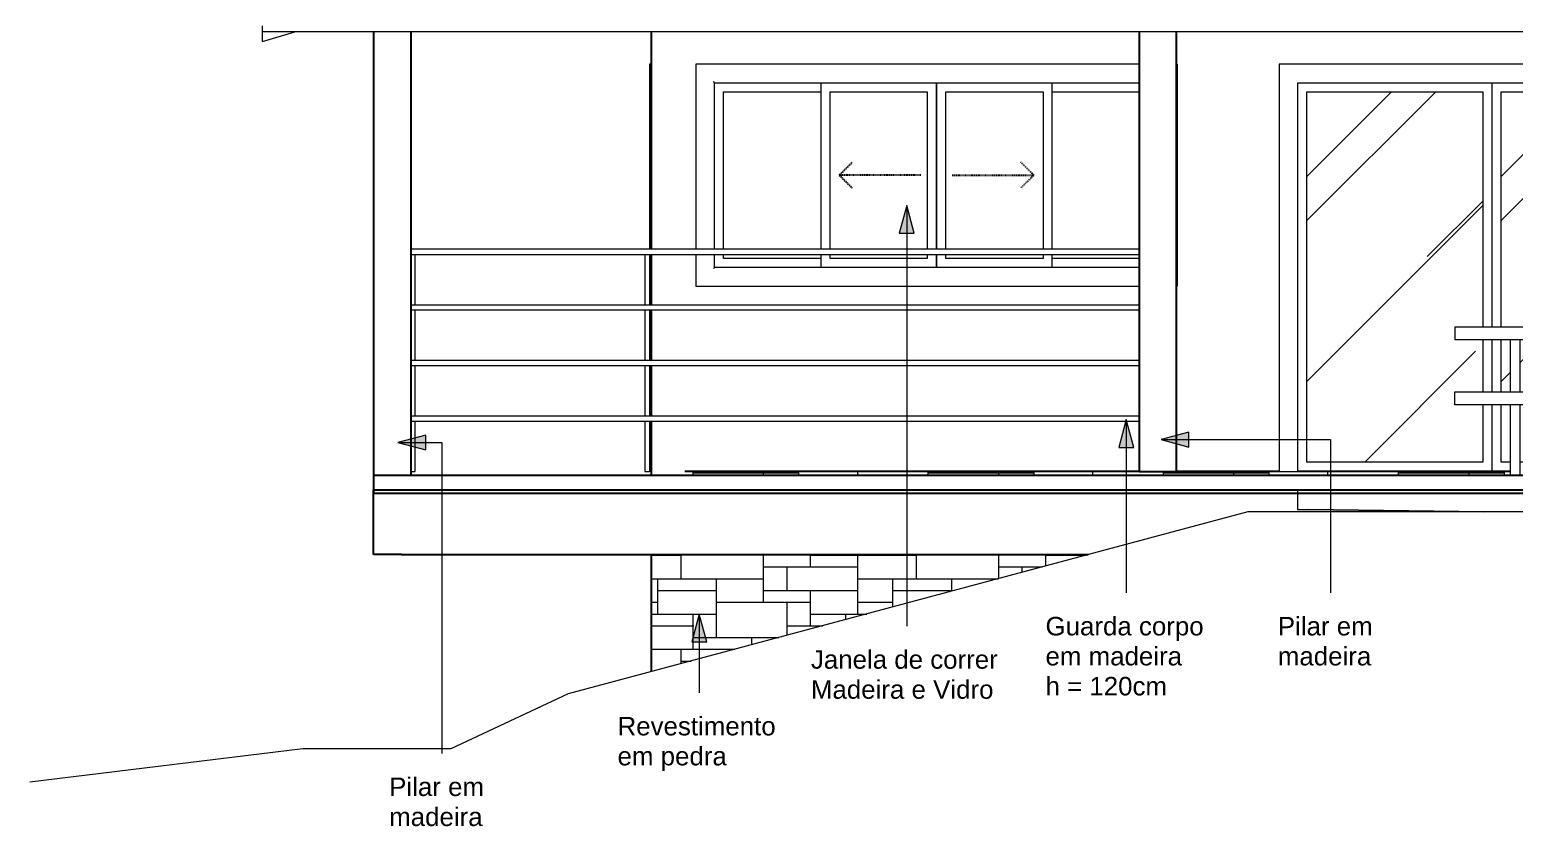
# Model space of a CAD drawing. Header units: millimetres. Extents: x -12976 to 58202, y -2238 to 7407.
# Drawn here: x 36100 to 44118, y -1717 to 2585 of the extents above; entities that cross this region are included whole.
import ezdxf

# ---------------------------------------------------------------- set-up
doc = ezdxf.new("R2010")
doc.units = ezdxf.units.MM
doc.linetypes.add('Dash', pattern=[6.35, 3.175, -3.175])
for name, color, linetype, lineweight in [('A-DETL-THIN', 151, 'Continuous', 9), ('A-DOOR', 31, 'Continuous', 9), ('A-FLOR', 192, 'Continuous', 25), ('A-GLAZ', 151, 'Continuous', 9), ('A-GLAZ-HDLN', 1, 'Dash', 25), ('A-ROOF', 132, 'Continuous', 9), ('A-ROOF-OTLN', 132, 'Continuous', 9), ('A-WALL', 113, 'Continuous', 25), ('A-WALL-PATT', 111, 'Continuous', 25), ('Balaústres', 7, 'Continuous', 9), ('C-BLDG-PADS', 91, 'Continuous', 9), ('C-TOPO', 7, 'Continuous', 9), ('Corrimão', 7, 'Continuous', 9), ('Corrimãos superiores', 7, 'Continuous', 9), ('G-ANNO-TEXT', 231, 'Continuous', 9), ('I-FURN', 30, 'Continuous', 9), ('S-BEAM', 12, 'Continuous', 25), ('S-COLS', 52, 'Continuous', 25)]:
    doc.layers.add(name, color=color, linetype=linetype, lineweight=lineweight)
doc.styles.add('Arial', font='arial.ttf', dxfattribs={"height": 100})
pattern_1 = [(0, (46031.7, 0), (0, 1270), [952.5, -317.5]), (0, (46031.7, 63.5), (0, 1270), [0, -381, 381, -190.5, -317.5]), (0, (46031.7, 63.5), (0, 1270), [-952.5, 317.5, 0]), (0, (46031.7, 127), (0, 1270), [0, -571.5, 698.5, 0]), (0, (46031.7, 190.5), (0, 1270), [571.5, -698.5]), (0, (46031.7, 254), (0, 1270), [0, -254, 1016, 0]), (0, (46031.7, 317.5), (0, 1270), [444.5, -317.5, 381, -127]), (0, (46476.2, 381), (0, 1270), [1016, -254]), (0, (45968.2, 444.5), (0, 1270), [698.5, -571.5]), (0, (45777.7, 508), (0, 1270), [571.5, -698.5]), (0, (46031.7, 571.5), (0, 1270), [1016, -254]), (0, (46031.7, 635), (0, 1270), [0, -508, 317.5, -190.5, -254]), (0, (46031.7, 635), (0, 1270), [-1016, 254, 0]), (0, (46666.7, 698.5), (0, 1270), [762, -508]), (0, (46158.7, 762), (0, 1270), [508, -254, 190.5, -317.5]), (0, (46412.7, 825.5), (0, 1270), [508, -190.5, 317.5, -254]), (0, (46920.7, 889), (0, 1270), [762, -508]), (0, (46412.7, 952.5), (0, 1270), [508, -762]), (0, (46666.7, 1016), (0, 1270), [571.5, -698.5]), (0, (46666.7, 1079.5), (0, 1270), [0, -381, 889, 0]), (0, (46285.7, 1143), (0, 1270), [381, -889]), (0, (46666.7, 1206.5), (0, 1270), [889, -381]), (90, (46031.7, 508), (-1270, 8e-14), [190.5, -508, 444.5, -127]), (90, (46158.7, 571.5), (-1270, 8e-14), [317.5, -190.5, 127, -635]), (90, (46222.2, 317.5), (-1270, 8e-14), [127, -1143]), (90, (46285.7, 190.5), (-1270, 8e-14), [127, -762, 190.5, -190.5]), (90, (46349.2, 444.5), (-1270, 8e-14), [127, -1143]), (90, (46412.7, 0), (-1270, 8e-14), [190.5, -571.5, 317.5, -190.5]), (90, (46476.2, 254), (-1270, 8e-14), [190.5, -1079.5]), (90, (46539.7, 571.5), (-1270, 8e-14), [190.5, -63.5, 127, -889]), (90, (46603.2, 63.5), (-1270, 8e-14), [190.5, -1079.5]), (90, (46666.7, 381), (-1270, 8e-14), [190.5, -63.5, 190.5, -127, -698.5]), (90, (46666.7, 381), (-1270, 8e-14), [-571.5, 317.5, -381]), (90, (46793.7, 381), (-1270, 8e-14), [0, -889, 127, -127, -127]), (90, (46793.7, 381), (-1270, 8e-14), [-1143, 127, 0]), (90, (46857.2, 571.5), (-1270, 8e-14), [127, -1143]), (90, (46920.7, 127), (-1270, 8e-14), [127, -444.5, 317.5, -381]), (90, (46984.2, 317.5), (-1270, 8e-14), [63.5, -825.5, 190.5, -190.5]), (90, (47047.7, 381), (-1270, 8e-14), [317.5, -317.5, 190.5, -444.5]), (90, (47111.2, 698.5), (-1270, 8e-14), [190.5, -317.5, 127, -635]), (90, (47174.7, 254), (-1270, 8e-14), [127, -1143]), (90, (47238.2, 381), (-1270, 8e-14), [127, -381, 190.5, -571.5])]

# ---------------------------------------------------------------- blocks, each defined once
blk = doc.blocks.new('Porta correr 4 folhas - 350 x 210-3791413-FACHADA LATERAL ESQUERDA')
at = {"layer": 'A-DOOR'}
for p, q in [((5299.650772, 2399), (5289.650772, 2399)), ((5289.650772, 2399), (5289.650772, 1400)), ((5289.650772, 1370), (5289.650772, 1100)), ((5289.650772, 1070), (5289.650772, 800)), ((5289.650772, 770), (5289.650772, 500)), ((5289.650772, 470), (5289.650772, 200)), ((5299.650772, 200), (5289.650772, 200))]:
    blk.add_line(p, q, dxfattribs=at)
blk = doc.blocks.new('Guarda-corpo - 25mm-3360969-FACHADA LATERAL ESQUERDA')
at = {"layer": 'Balaústres'}
for p, q in [((5264.650772, 1370), (5264.650772, 1100)), ((5264.650772, 1070), (5264.650772, 800)), ((5264.650772, 770), (5264.650772, 500)), ((5264.650772, 470), (5264.650772, 200)), ((5264.650772, 200), (5277.150772, 200)), ((5277.150772, 200), (5289.650772, 200))]:
    blk.add_line(p, q, dxfattribs=at)
blk = doc.blocks.new('Guarda-corpo - Guarda-corpo-3444847-FACHADA LATERAL ESQUERDA')
blk.add_blockref('Guarda-corpo - 25mm-3360969-FACHADA LATERAL ESQUERDA', (0, 0))
blk = doc.blocks.new('Guarda-corpo - 25mm-V128-FACHADA LATERAL ESQUERDA')
at = {"layer": 'Balaústres'}
for p, q in [((4024.650772, 1100), (4024.650772, 1370)), ((4024.650772, 800), (4024.650772, 1070)), ((4024.650772, 500), (4024.650772, 770)), ((4024.650772, 200), (4024.650772, 470)), ((3999.650772, 200), (4012.150772, 200)), ((4012.150772, 200), (4024.650772, 200))]:
    blk.add_line(p, q, dxfattribs=at)
blk = doc.blocks.new('Guarda-corpo - Guarda-corpo-3444916-FACHADA LATERAL ESQUERDA')
at = {"layer": 'Corrimão'}
for p, q in [((3999.650772, 1100), (7934.650772, 1100)), ((7934.650772, 1070), (3999.650772, 1070)), ((3999.650772, 800), (7934.650772, 800)), ((7934.650772, 770), (3999.650772, 770)), ((3999.650772, 500), (7934.650772, 500)), ((7934.650772, 470), (3999.650772, 470))]:
    blk.add_line(p, q, dxfattribs=at)
blk.add_blockref('Guarda-corpo - 25mm-V128-FACHADA LATERAL ESQUERDA', (0, 0))
blk = doc.blocks.new('Tipo de corrimão superior - Corrimão superior_Interno_-3444982-FACHADA LATERAL ESQUERDA')
at = {"layer": 'Corrimãos superiores'}
for p, q in [((7934.650772, 1400), (3999.650772, 1400)), ((7934.650772, 1370), (3999.650772, 1370))]:
    blk.add_line(p, q, dxfattribs=at)
blk = doc.blocks.new('Blks_Mob_Mesa com Bancos Rústica - Madeira Clara-3524189-FACHADA LATERAL ESQUERDA')
at = {"layer": 'I-FURN', "color": 8}
for p, q in [((9639.7, 980), (9639.7, 910)), ((12639.7, 910), (12639.7, 980)), ((9639.7, 560), (9639.7, 630)), ((12639.7, 560), (12639.7, 630))]:
    blk.add_line(p, q, dxfattribs=at)
for points, knots in [([(9639.7, 980), (9679.4, 980), (9742.2, 980), (9827.7, 980), (9966.1, 980), (10035.3, 980), (10555.3, 980), (10657.1, 980), (10804.7, 980), (10932.8, 980), (11093.6, 980), (11184.6, 980), (11328.9, 980), (11462.4, 980), (11573.9, 980), (11579.6, 980)], [0, 0, 0, 0, 0.207603, 0.533321, 0.867568, 1.67653, 2.436357, 3.282857, 3.702191, 4.188951, 4.616768, 5.06291, 5.551979, 6.318381, 6.3594, 6.3594, 6.3594, 6.3594]), ([(11779.7, 980), (11809.8, 980), (11914.9, 980), (11988.9, 980), (12081.5, 980), (12187, 980), (12253.8, 980), (12339.9, 980), (12381.8, 980), (12465.4, 980), (12531.9, 980), (12639.7, 980)], [6.82137, 6.82137, 6.82137, 6.82137, 7.040925, 7.641791, 7.980068, 8.2766, 8.565619, 8.779919, 9.012155, 9.223257, 9.507421, 9.507421, 9.507421, 9.507421]), ([(11579.6, 910), (11573.9, 910), (11462.4, 910), (11328.9, 910), (11184.6, 910), (11093.6, 910), (10932.8, 910), (10804.7, 910), (10657.1, 910), (10555.3, 910), (10035.3, 910), (9966.1, 910), (9827.7, 910), (9742.2, 910), (9679.4, 910), (9639.7, 910)], [-6.3594, -6.3594, -6.3594, -6.3594, -6.318381, -5.551979, -5.06291, -4.616768, -4.188951, -3.702191, -3.282857, -2.436357, -1.67653, -0.867568, -0.533321, -0.207603, 0, 0, 0, 0]), ([(9939.7, 630), (9939.7, 640.4), (9939.7, 663), (9939.7, 690.1), (9939.7, 740), (9939.7, 806), (9939.7, 863), (9939.7, 910)], [1.4359267, 1.4359267, 1.4359267, 1.4359267, 1.5559665, 1.6926438, 1.8556478, 2.0504974, 2.245567, 2.245567, 2.245567, 2.245567]), ([(9989.7, 910), (9989.7, 863), (9989.7, 806), (9989.7, 740), (9989.7, 690.1), (9989.7, 663), (9989.7, 640.4), (9989.7, 630)], [-2.245567, -2.245567, -2.245567, -2.245567, -2.0504974, -1.8556478, -1.6926438, -1.5559665, -1.4359267, -1.4359267, -1.4359267, -1.4359267]), ([(12639.7, 910), (12531.9, 910), (12465.4, 910), (12381.8, 910), (12339.9, 910), (12253.8, 910), (12187, 910), (12081.5, 910), (11988.9, 910), (11914.9, 910), (11809.8, 910), (11779.7, 910)], [-9.507421, -9.507421, -9.507421, -9.507421, -9.223257, -9.012155, -8.779919, -8.565619, -8.2766, -7.980068, -7.641791, -7.040925, -6.82137, -6.82137, -6.82137, -6.82137]), ([(12289.7, 630.1), (12289.7, 639.4), (12289.7, 656.4), (12289.7, 680.2), (12289.7, 702.8), (12289.7, 725.4), (12289.7, 733.2), (12289.7, 766.7), (12289.7, 788.1), (12289.7, 804.5), (12289.7, 819.4), (12289.7, 859.8), (12289.7, 888.9), (12289.7, 910)], [1.3044728, 1.3044728, 1.3044728, 1.3044728, 1.4075254, 1.5039209, 1.5873853, 1.6486812, 1.7202264, 1.7892376, 1.8670555, 1.9252446, 2.0037684, 2.0961445, 2.1949709, 2.1949709, 2.1949709, 2.1949709]), ([(12339.7, 910), (12339.7, 888.9), (12339.7, 859.8), (12339.7, 819.4), (12339.7, 804.5), (12339.7, 788.1), (12339.7, 766.7), (12339.7, 733.2), (12339.7, 725.4), (12339.7, 702.8), (12339.7, 680.2), (12339.7, 656.4), (12339.7, 639.4), (12339.7, 630.1)], [-2.1949709, -2.1949709, -2.1949709, -2.1949709, -2.0961445, -2.0037684, -1.9252446, -1.8670555, -1.7892376, -1.7202264, -1.6486812, -1.5873853, -1.5039209, -1.4075254, -1.3044728, -1.3044728, -1.3044728, -1.3044728]), ([(9639.7, 630), (9996.7, 630), (10141.1, 630), (10333.1, 630), (10480.9, 630), (10622.8, 630), (10688.2, 630), (10753.4, 630), (10818.1, 630), (10844.6, 630), (10869.9, 630), (10921.8, 630), (10993.2, 630), (11051.3, 630), (11080.4, 630), (11096.7, 630), (11118.1, 630), (11140.9, 630), (11145.6, 630), (11353.2, 630), (11508.3, 630), (11571.4, 630), (11579.7, 630)], [0, 0, 0, 0, 0.758754, 1.288261, 1.815115, 2.203482, 2.501588, 2.715304, 2.886495, 3.014046, 3.127691, 3.290446, 3.489275, 3.663074, 3.776602, 3.849743, 3.917368, 3.972516, 4.231248, 4.691862, 5.257928, 5.348622, 5.348622, 5.348622, 5.348622]), ([(11779.6, 630), (11783.8, 630), (11826.9, 630), (11913.3, 630), (11998.9, 630), (12133, 630), (12284.7, 630), (12410.7, 630), (12492, 630), (12570.3, 630), (12639.7, 630)], [6.080246, 6.080246, 6.080246, 6.080246, 6.119599, 6.487339, 6.864099, 7.270446, 7.720913, 8.113601, 8.425902, 8.676483, 8.676483, 8.676483, 8.676483]), ([(11579.7, 560), (11571.4, 560), (11508.3, 560), (11353.2, 560), (11145.6, 560), (11140.9, 560), (11118.1, 560), (11096.7, 560), (11080.4, 560), (11051.3, 560), (10993.2, 560), (10921.8, 560), (10869.9, 560), (10844.6, 560), (10818.1, 560), (10753.4, 560), (10688.2, 560), (10622.8, 560), (10480.9, 560), (10333.1, 560), (10141.1, 560), (9996.7, 560), (9639.7, 560)], [-5.348622, -5.348622, -5.348622, -5.348622, -5.257928, -4.691862, -4.231248, -3.972516, -3.917368, -3.849743, -3.776602, -3.663074, -3.489275, -3.290446, -3.127691, -3.014046, -2.886495, -2.715304, -2.501588, -2.203482, -1.815115, -1.288261, -0.758754, 0, 0, 0, 0]), ([(9939.7, 180), (9939.7, 207.6), (9939.7, 214.8), (9939.7, 222.2), (9939.7, 235.3), (9939.7, 247.5), (9939.7, 264.3), (9939.7, 271.4), (9939.7, 278.3), (9939.7, 339.7), (9939.7, 396.3), (9939.7, 415.3), (9939.7, 428.8), (9939.7, 450), (9939.7, 470.6), (9939.7, 509.7), (9939.7, 541.8), (9939.7, 560)], [0, 0, 0, 0, 0.046277, 0.076827, 0.114818, 0.164641, 0.208302, 0.244476, 0.326976, 0.462072, 0.610023, 0.706407, 0.766217, 0.828125, 0.918061, 1.019974, 1.121434, 1.121434, 1.121434, 1.121434]), ([(9989.7, 560), (9989.7, 541.8), (9989.7, 509.7), (9989.7, 470.6), (9989.7, 450), (9989.7, 428.8), (9989.7, 415.3), (9989.7, 396.3), (9989.7, 339.7), (9989.7, 278.3), (9989.7, 271.4), (9989.7, 264.3), (9989.7, 247.5), (9989.7, 235.3), (9989.7, 222.2), (9989.7, 214.8), (9989.7, 207.6), (9989.7, 180)], [-1.121434, -1.121434, -1.121434, -1.121434, -1.019974, -0.918061, -0.828125, -0.766217, -0.706407, -0.610023, -0.462072, -0.326976, -0.244476, -0.208302, -0.164641, -0.114818, -0.076827, -0.046277, 0, 0, 0, 0]), ([(11114.7, 180), (11114.7, 207.6), (11114.7, 214.8), (11114.7, 222.2), (11114.7, 235.3), (11114.7, 247.5), (11114.7, 264.3), (11114.7, 271.4), (11114.7, 278.3), (11114.7, 339.7), (11114.7, 396.3), (11114.7, 415.3), (11114.7, 428.8), (11114.7, 450), (11114.7, 470.6), (11114.7, 509.7), (11114.7, 541.8), (11114.7, 560)], [0, 0, 0, 0, 0.046277, 0.076827, 0.114818, 0.164641, 0.208302, 0.244476, 0.326976, 0.462072, 0.610023, 0.706407, 0.766217, 0.828125, 0.918061, 1.019974, 1.121434, 1.121434, 1.121434, 1.121434]), ([(11164.7, 560), (11164.7, 541.8), (11164.7, 509.7), (11164.7, 470.6), (11164.7, 450), (11164.7, 428.8), (11164.7, 415.3), (11164.7, 396.3), (11164.7, 339.7), (11164.7, 278.3), (11164.7, 271.4), (11164.7, 264.3), (11164.7, 247.5), (11164.7, 235.3), (11164.7, 222.2), (11164.7, 214.8), (11164.7, 207.6), (11164.7, 180)], [-1.121434, -1.121434, -1.121434, -1.121434, -1.019974, -0.918061, -0.828125, -0.766217, -0.706407, -0.610023, -0.462072, -0.326976, -0.244476, -0.208302, -0.164641, -0.114818, -0.076827, -0.046277, 0, 0, 0, 0]), ([(12639.7, 560), (12570.3, 560), (12492, 560), (12410.7, 560), (12284.7, 560), (12133, 560), (11998.9, 560), (11913.3, 560), (11826.9, 560), (11783.8, 560), (11779.6, 560)], [-8.676483, -8.676483, -8.676483, -8.676483, -8.425902, -8.113601, -7.720913, -7.270446, -6.864099, -6.487339, -6.119599, -6.080246, -6.080246, -6.080246, -6.080246]), ([(12289.7, 180), (12289.7, 207.6), (12289.7, 214.8), (12289.7, 222.2), (12289.7, 235.3), (12289.7, 247.5), (12289.7, 264.3), (12289.7, 271.4), (12289.7, 278.3), (12289.7, 339.7), (12289.7, 396.3), (12289.7, 415.3), (12289.7, 428.8), (12289.7, 450), (12289.7, 470.6), (12289.7, 509.7), (12289.7, 541.8), (12289.7, 560)], [0, 0, 0, 0, 0.046277, 0.076827, 0.114818, 0.164641, 0.208302, 0.244476, 0.326976, 0.462072, 0.610023, 0.706407, 0.766217, 0.828125, 0.918061, 1.019974, 1.121434, 1.121434, 1.121434, 1.121434]), ([(12339.7, 560), (12339.7, 541.8), (12339.7, 509.7), (12339.7, 470.6), (12339.7, 450), (12339.7, 428.8), (12339.7, 415.3), (12339.7, 396.3), (12339.7, 339.7), (12339.7, 278.3), (12339.7, 271.4), (12339.7, 264.3), (12339.7, 247.5), (12339.7, 235.3), (12339.7, 222.2), (12339.7, 214.8), (12339.7, 207.6), (12339.7, 180)], [-1.121434, -1.121434, -1.121434, -1.121434, -1.019974, -0.918061, -0.828125, -0.766217, -0.706407, -0.610023, -0.462072, -0.326976, -0.244476, -0.208302, -0.164641, -0.114818, -0.076827, -0.046277, 0, 0, 0, 0])]:
    blk.add_open_spline(points, degree=3, knots=knots, dxfattribs=at)
blk = doc.blocks.new('Porta correr 4 folhas - 420 x 210-3586394-FACHADA LATERAL ESQUERDA')
at = {"layer": 'A-DOOR'}
h = blk.add_hatch(dxfattribs=at)
h.set_pattern_fill('FP_26', color=256, style=0, pattern_type=2)
h.set_pattern_definition([(45, (9314.7, 200), (969.87, 2586.3), [17145, -2286, 5715, -1143]), (45, (10834.8, 771.5), (-1883.2, 266.7), [3429, -377.2, 6858, -857.25]), (45, (9886.15, 1171.55), (3661.25, 4744.27), [9144, -1600.2, 4572, -1143])])
h.paths.add_polyline_path([(8839.7, 250), (9789.7, 250), (9789.7, 560), (9639.7, 560), (9639.7, 630), (9789.7, 630), (9789.7, 910), (9639.7, 910), (9639.7, 980), (9789.7, 980), (9789.7, 2250), (8839.7, 2250), (8839.7, 270)])
h = blk.add_hatch(dxfattribs=at)
h.set_pattern_fill('FP_25', color=256, style=0, pattern_type=2)
h.set_pattern_definition([(45, (10364.7, 200), (969.87, 2586.3), [17145, -2286, 5715, -1143]), (45, (11884.8, 771.5), (-1883.2, 266.7), [3429, -377.2, 6858, -857.25]), (45, (10936.15, 1171.55), (3661.25, 4744.27), [9144, -1600.2, 4572, -1143])])
h.paths.add_polyline_path([(9889.7, 250), (9939.7, 250), (9939.7, 560), (9889.7, 560), (9889.7, 270)])
h.paths.add_polyline_path([(10230.2, 250), (10839.7, 250), (10839.7, 560), (9989.7, 560), (9989.7, 250), (10208.6, 250)])
h.paths.add_polyline_path([(9895.7, 630), (9939.7, 630), (9939.2, 910), (9889.7, 910), (9889.7, 630)])
h.paths.add_polyline_path([(10595.8, 630), (10839.7, 630), (10839.7, 910), (9989.7, 910), (9989.7, 630), (10590.8, 630)])
h.paths.add_polyline_path([(10828.8, 980), (10839.7, 980), (10839.7, 2250), (9889.7, 2250), (9889.7, 980), (10815.4, 980)])
h = blk.add_hatch(dxfattribs=at)
h.set_pattern_fill('FP_23', color=256, style=0, pattern_type=2)
h.set_pattern_definition([(135, (11414.7, 200), (-969.87, 2586.3), [17145, -2286, 5715, -1143]), (135, (9894.5, 771.5), (1883.2, 266.7), [3429, -377.2, 6858, -857.25]), (135, (10843.15, 1171.55), (-3661.25, 4744.27), [9144, -1600.2, 4572, -1143])])
h.paths.add_polyline_path([(10939.7, 250), (11114.7, 250), (11114.7, 560), (10939.7, 560), (10939.7, 270)])
h.paths.add_polyline_path([(11889.7, 250), (11889.7, 560), (11779.7, 560), (11779.7, 250), (11870.6, 250)])
h.paths.add_polyline_path([(11579.7, 250), (11579.7, 560), (11164.7, 560), (11164.7, 250), (11568.4, 250)])
h.paths.add_polyline_path([(10939.7, 630), (11579.7, 630), (11579.7, 910), (10939.7, 910), (10939.7, 641.2)])
h.paths.add_polyline_path([(11783.3, 630), (11889.7, 630), (11889.7, 910), (11779.7, 910), (11779.7, 630)])
h.paths.add_polyline_path([(11411.5, 980), (11579.7, 980), (11579.7, 2250), (10939.7, 2250), (10939.7, 980), (11396.1, 980)])
h.paths.add_polyline_path([(11889.7, 980), (11889.7, 2250), (11779.7, 2250), (11779.7, 980), (11886.7, 980)])
h = blk.add_hatch(dxfattribs=at)
h.set_pattern_fill('FP_24', color=256, style=0, pattern_type=2)
h.set_pattern_definition([(135, (12464.7, 200), (-969.87, 2586.3), [17145, -2286, 5715, -1143]), (135, (10944.5, 771.5), (1883.2, 266.7), [3429, -377.2, 6858, -857.25]), (135, (11893.15, 1171.55), (-3661.25, 4744.27), [9144, -1600.2, 4572, -1143])])
h.paths.add_polyline_path([(11989.7, 250), (12289.7, 250), (12289.7, 560), (11989.7, 560), (11989.7, 270)])
h.paths.add_polyline_path([(12647.6, 250), (12939.7, 250), (12939.7, 2250), (11989.7, 2250), (11989.7, 980), (12639.7, 980), (12639.7, 910), (12339.7, 910), (12339.7, 630), (12639.7, 630), (12639.7, 560), (12339.7, 560), (12339.7, 250), (12561.3, 250)])
h.paths.add_polyline_path([(12000.1, 630), (12289.7, 630), (12289.7, 910), (11989.7, 910), (11989.7, 630), (11997.3, 630)])
for p, q in [((11579.7, 2399), (8690.7, 2399)), ((8690.7, 2399), (8690.7, 200)), ((13088.7, 2399), (11779.7, 2399)), ((13088.7, 2399), (13088.7, 200)), ((8790.7, 200), (8790.7, 2299)), ((8790.7, 2299), (11579.7, 2299)), ((8839.7, 250), (8839.7, 2250)), ((8839.7, 2250), (9789.7, 2250)), ((9789.7, 2250), (9789.7, 980)), ((9839.7, 980), (9839.7, 2299)), ((9889.7, 980), (9889.7, 2250)), ((9889.7, 2250), (10839.7, 2250)), ((10839.7, 2250), (10839.7, 980)), ((10889.7, 2299), (10889.7, 980)), ((10889.7, 980), (10889.7, 2299)), ((10939.7, 2250), (11579.7, 2250)), ((10939.7, 980), (10939.7, 2250)), ((11779.7, 2299), (12988.7, 2299)), ((11779.7, 2250), (11889.7, 2250)), ((11889.7, 2250), (11889.7, 980)), ((11939.7, 2299), (11939.7, 980)), ((11989.7, 2250), (12939.7, 2250)), ((11989.7, 980), (11989.7, 2250)), ((12939.7, 2250), (12939.7, 250)), ((12988.7, 200), (12988.7, 2299)), ((9789.7, 910), (9789.7, 630)), ((9839.7, 630), (9839.7, 910)), ((9889.7, 630), (9889.7, 910)), ((10839.7, 910), (10839.7, 630)), ((10889.7, 910), (10889.7, 630)), ((10889.7, 630), (10889.7, 910)), ((10939.7, 630), (10939.7, 910)), ((11889.7, 910), (11889.7, 630)), ((11939.7, 910), (11939.7, 630)), ((11989.7, 630), (11989.7, 910)), ((9789.7, 560), (9789.7, 250)), ((9839.7, 200), (9839.7, 560)), ((9889.7, 250), (9889.7, 560)), ((10839.7, 560), (10839.7, 250)), ((10889.7, 560), (10889.7, 200)), ((10889.7, 200), (10889.7, 560)), ((10939.7, 250), (10939.7, 560)), ((11889.7, 560), (11889.7, 250)), ((11939.7, 560), (11939.7, 200)), ((11989.7, 250), (11989.7, 560)), ((9789.7, 250), (8839.7, 250)), ((9939.7, 250), (9889.7, 250)), ((10839.7, 250), (9989.7, 250)), ((11114.7, 250), (10939.7, 250)), ((11579.7, 250), (11164.7, 250)), ((11889.7, 250), (11779.7, 250)), ((12289.7, 250), (11989.7, 250)), ((12939.7, 250), (12339.7, 250)), ((8690.7, 200), (8790.7, 200)), ((13088.7, 200), (12988.7, 200))]:
    blk.add_line(p, q, dxfattribs=at)
blk = doc.blocks.new('CRT_JAN_Correr_Vidro e Madeira_4 Folhas - 240x100 cm-3756723-FACHADA LATERAL ESQUERDA')
at = {"layer": 'A-GLAZ'}
for p, q in [((5539.7, 2400), (5539.7, 1400)), ((7934.7, 2400), (5539.7, 2400)), ((8139.7, 2400), (8134.7, 2400)), ((8139.7, 2400), (8139.7, 1200)), ((5640.7, 1400), (5640.7, 2299)), ((5640.7, 2299), (7934.7, 2299)), ((5689.7, 1400), (5689.7, 2250)), ((5689.7, 2250), (6214.7, 2250)), ((6214.7, 2299), (6214.7, 1400)), ((6264.7, 1400), (6264.7, 2250)), ((6264.7, 2250), (6789.7, 2250)), ((6789.7, 2250), (6789.7, 1400)), ((6839.7, 1400), (6839.7, 2299.2)), ((6839.7, 2299.2), (6839.7, 1400)), ((6889.7, 2250), (7414.7, 2250)), ((6889.7, 1400), (6889.7, 2250)), ((7414.7, 2250), (7414.7, 1400)), ((7464.7, 1400), (7464.7, 2299)), ((7464.7, 2250), (7934.7, 2250)), ((5539.7, 1370), (5539.7, 1200)), ((5640.7, 1301), (5640.7, 1370)), ((5689.7, 1350), (5689.7, 1370)), ((6214.7, 1370), (6214.7, 1301)), ((6264.7, 1350), (6264.7, 1370)), ((6789.7, 1370), (6789.7, 1350)), ((6839.7, 1300.8), (6839.7, 1370)), ((6839.7, 1370), (6839.7, 1300.8)), ((6889.7, 1350), (6889.7, 1370)), ((7414.7, 1370), (7414.7, 1350)), ((7464.7, 1301), (7464.7, 1370)), ((7934.7, 1301), (5640.7, 1301)), ((6214.7, 1350), (5689.7, 1350)), ((6789.7, 1350), (6264.7, 1350)), ((7414.7, 1350), (6889.7, 1350)), ((7934.7, 1350), (7464.7, 1350)), ((5539.7, 1200), (7934.7, 1200)), ((8134.7, 1200), (8139.7, 1200))]:
    blk.add_line(p, q, dxfattribs=at)
for points in [[(5640.7, 2299), (5640.7, 2299), (5640.6, 2299.1), (5640.3, 2299.4), (5640, 2299.7), (5639.7, 2300), (5639.4, 2300.2), (5639.1, 2300.5), (5638.7, 2300.9), (5638.2, 2301.4), (5637.9, 2301.8), (5637.5, 2302.2), (5636.7, 2302.9), (5636.1, 2303.6), (5635.7, 2304)], [(5640.7, 1301), (5640.6, 1301), (5640.6, 1300.9), (5640.3, 1300.6), (5640, 1300.3), (5639.7, 1300), (5639.4, 1299.8), (5639.1, 1299.5), (5638.7, 1299.1), (5638.2, 1298.6), (5637.9, 1298.2), (5637.5, 1297.8), (5636.7, 1297.1), (5636.1, 1296.4), (5635.7, 1296)]]:
    blk.add_open_spline(points, degree=3, knots=[0, 0, 0, 0, 0.166667, 0.25, 0.333333, 0.416667, 0.458333, 0.5, 0.583333, 0.666667, 0.708333, 0.75, 0.833333, 1, 1, 1, 1], dxfattribs=at)
at = {"layer": 'A-GLAZ-HDLN'}
for p, q in [((6314.7, 1800), (6385.4, 1870.7)), ((7364.7, 1800), (7293.9, 1870.7)), ((6314.7, 1800), (6385.4, 1729.3)), ((6754.7, 1800), (6314.7, 1800)), ((6924.7, 1800), (7364.7, 1800)), ((7364.7, 1800), (7293.9, 1729.3))]:
    blk.add_line(p, q, dxfattribs=at)

msp = doc.modelspace()

# ---------------------------------------------------------------- hatches: boundary and pattern name
at = {"layer": 'A-WALL-PATT', "lineweight": 9}
h = msp.add_hatch(dxfattribs=at)
h.set_pattern_fill('FP_20', color=256, style=0, pattern_type=2)
h.set_pattern_definition(pattern_1)
h.paths.add_polyline_path([(39457.3, -882.3), (39637.3, -834.1), (39637.3, -250), (39457.3, -250), (39457.3, -620.7)])
h.paths.add_polyline_path([(39637.3, 180), (39637.3, 200), (39457.3, 200), (39457.3, 180), (39553.1, 180)])
h = msp.add_hatch(dxfattribs=at)
h.set_pattern_fill('FP_20', color=256, style=0, pattern_type=2)
h.set_pattern_definition(pattern_1)
h.paths.add_polyline_path([(39637.3, -834.1), (41817.1, -250), (39637.3, -250), (39637.3, -620.7)])
h.paths.add_polyline_path([(51547.3, 180), (51947.3, 180), (51947.3, 200), (51547.3, 200)])
h.paths.add_polyline_path([(39812.1, 180), (44097.3, 180), (44097.3, 200), (39637.3, 200), (39637.3, 180), (39769, 180)])
h.paths.add_polyline_path([(51347.3, 180), (51347.3, 200), (50747.3, 200), (50747.3, 180), (51294.7, 180)])
h.paths.add_polyline_path([(50647.3, 180), (50647.3, 200), (46497.3, 200), (46497.3, 180), (50627.3, 180)])
h.paths.add_polyline_path([(52147.3, 180), (52547.3, 180), (52547.3, 200), (52147.3, 200)])
h.paths.add_polyline_path([(44147.3, 180), (45272.3, 180), (45272.3, 200), (44147.3, 200), (44147.3, 195.8)])
h.paths.add_polyline_path([(45322.3, 180), (46447.3, 180), (46447.3, 200), (45322.3, 200), (45322.3, 195.8)])
at = {"layer": 'G-ANNO-TEXT'}
for points in [[(40836.4, 1635.7), (40796.2, 1485.7), (40876.6, 1485.7)], [(42022.4, 479.2), (41982.2, 329.2), (42062.6, 329.2)], [(42210.2, 371.5), (42360.2, 331.3), (42360.2, 411.7)], [(38088.3, 355.7), (38238.3, 315.5), (38238.3, 395.8)], [(39716.1, -571.4), (39675.9, -721.4), (39756.3, -721.4)]]:
    msp.add_hatch(color=7, dxfattribs=at).paths.add_polyline_path(points)

# ---------------------------------------------------------------- linework, layer by layer
at = {"layer": 'A-DETL-THIN'}
for p, q in [((42679.2, -19), (39008.7, -1002.5)), ((56179.2, -19), (42679.2, -19)), ((39008.7, -1002.5), (38374.3, -1298.3)), ((37574.3, -1298.3), (36099.7, -1479.4)), ((38374.3, -1298.3), (37574.3, -1298.3))]:
    msp.add_line(p, q, dxfattribs=at)
at = {"layer": 'A-FLOR'}
for p, q in [((37957.3, 180), (53477.3, 180)), ((37957.3, 180), (37957.3, 80)), ((53477.3, 80), (37957.3, 80))]:
    msp.add_line(p, q, dxfattribs=at)
at = {"layer": 'A-ROOF'}
for p, q in [((37357.3, 2574.7), (37357.3, 2606)), ((57277.3, 2574.7), (37357.3, 2574.7))]:
    msp.add_line(p, q, dxfattribs=at)
at = {"layer": 'A-ROOF-OTLN'}
for q in [(37357.3, 2574.7), (37531.3, 2574.7)]:
    msp.add_line((37357.3, 2522.5), q, dxfattribs=at)
at = {"layer": 'A-WALL'}
for p, q in [((39457.3, 1400), (39457.3, 2574.7)), ((39457.3, 1100), (39457.3, 1370)), ((39457.3, 800), (39457.3, 1070)), ((39457.3, 500), (39457.3, 770)), ((39457.3, 180), (39457.3, 470)), ((42092.3, 200), (39637.3, 200)), ((42848.3, 200), (42292.3, 200)), ((44097.3, 200), (42948.3, 200)), ((39457.3, -882.3), (39457.3, -250))]:
    msp.add_line(p, q, dxfattribs=at)
at = {"layer": 'C-BLDG-PADS'}
for q in [(53477.3, 100), (42947.3, 80)]:
    msp.add_line((42947.3, 100), q, dxfattribs=at)
at = {"layer": 'C-TOPO', "color": 8}
for p, q in [((42947.3, 79.8), (43006.1, 79.8)), ((42947.3, 79.8), (42947.3, -7)), ((42947.3, 79.8), (43006.1, 79.8)), ((42947.3, 79.8), (42947.3, -7)), ((42947.3, 79.8), (53477.3, 79.8)), ((43006.1, 79.8), (47311, 79.8)), ((43006.1, 79.8), (47311, 79.8)), ((42947.3, -7), (43006.1, -6.1)), ((42947.3, -7), (43006.1, -6.1)), ((42947.3, -7), (43006.1, -6.1)), ((43953.3, -19), (43006.1, -6.1)), ((43006.1, -6.1), (43953.3, -19)), ((43006.1, -6.1), (43953.3, -19))]:
    msp.add_line(p, q, dxfattribs=at)
at = {"layer": 'G-ANNO-TEXT', "color": 7}
for p, q in [((40836.4, 1635.7), (40796.2, 1485.7)), ((40876.6, 1485.7), (40836.4, 1635.7)), ((40836.4, 1635.7), (40836.4, -635.5)), ((40796.2, 1485.7), (40876.6, 1485.7)), ((42022.4, 479.2), (41982.2, 329.2)), ((42062.6, 329.2), (42022.4, 479.2)), ((42022.4, 479.2), (42022.4, -455.6)), ((42360.2, 411.7), (42210.2, 371.5)), ((42360.2, 331.3), (42360.2, 411.7)), ((38238.3, 395.8), (38088.3, 355.7)), ((38088.3, 355.7), (38238.3, 315.5)), ((38088.3, 355.7), (38325.7, 355.7)), ((38238.3, 315.5), (38238.3, 395.8)), ((38325.7, 355.7), (38325.7, -1323.2)), ((41982.2, 329.2), (42062.6, 329.2)), ((42210.2, 371.5), (42360.2, 331.3)), ((42210.2, 371.5), (43125.2, 371.5)), ((43125.2, 371.5), (43125.2, -455.6)), ((39716.1, -571.4), (39675.9, -721.4)), ((39756.3, -721.4), (39716.1, -571.4)), ((39716.1, -571.4), (39716.1, -995.6)), ((39675.9, -721.4), (39756.3, -721.4))]:
    msp.add_line(p, q, dxfattribs=at)
at = {"layer": 'S-BEAM'}
for p, q in [((37957.3, 100), (38107.3, 100)), ((37957.3, -250), (37957.3, 100)), ((38107.3, 100), (53477.3, 100)), ((38107.3, -250), (37957.3, -250)), ((38107.3, -250), (41817.1, -250))]:
    msp.add_line(p, q, dxfattribs=at)
at = {"layer": 'S-COLS'}
for p, q in [((37957.3, 2574.7), (37957.3, 180)), ((38157.3, 2574.7), (38157.3, 180)), ((42092.3, 2574.7), (42092.3, 200)), ((42292.3, 2574.7), (42292.3, 200)), ((37957.3, 180), (38157.3, 180)), ((42092.3, 200), (42292.3, 200))]:
    msp.add_line(p, q, dxfattribs=at)

# ---------------------------------------------------------------- block references
at = {"layer": 'A-DOOR'}
for name in ['Porta correr 4 folhas - 350 x 210-3791413-FACHADA LATERAL ESQUERDA', 'Porta correr 4 folhas - 420 x 210-3586394-FACHADA LATERAL ESQUERDA']:
    msp.add_blockref(name, (34157.7, 0), dxfattribs=at)
at = {"layer": 'A-GLAZ'}
msp.add_blockref('CRT_JAN_Correr_Vidro e Madeira_4 Folhas - 240x100 cm-3756723-FACHADA LATERAL ESQUERDA', (34157.7, 0), dxfattribs=at)
at = {"layer": 'Corrimão'}
for name in ['Guarda-corpo - Guarda-corpo-3444916-FACHADA LATERAL ESQUERDA', 'Guarda-corpo - Guarda-corpo-3444847-FACHADA LATERAL ESQUERDA']:
    msp.add_blockref(name, (34157.7, 0), dxfattribs=at)
at = {"layer": 'Corrimãos superiores'}
msp.add_blockref('Tipo de corrimão superior - Corrimão superior_Interno_-3444982-FACHADA LATERAL ESQUERDA', (34157.7, 0), dxfattribs=at)
at = {"layer": 'I-FURN', "color": 8}
msp.add_blockref('Blks_Mob_Mesa com Bancos Rústica - Madeira Clara-3524189-FACHADA LATERAL ESQUERDA', (34157.7, 0), dxfattribs=at)

# ---------------------------------------------------------------- texts
at = {"layer": 'G-ANNO-TEXT', "color": 7, "char_height": 100, "attachment_point": 1, "style": 'Arial'}
for s, insert, width in [('Guarda corpo', (41585.9, -586.2), 1054.219), ('Pilar em ', (42840.7, -586.2), 685.443), ('Janela de correr', (40318.9, -766.1), 1250.632), ('em madeira', (41585.9, -748.3), 913.924), ('madeira', (42840.7, -748.3), 625.316), ('Madeira e Vidro', (40318.9, -928.2), 1218.565), ('h = 120cm', (41585.9, -910.3), 813.713), ('Revestimento', (39274.6, -1126.2), 1066.244), ('em pedra', (39274.6, -1288.2), 729.536), ('Pilar em ', (38041.2, -1453.8), 685.443), ('madeira', (38041.2, -1615.9), 625.316)]:
    msp.add_mtext(s, dxfattribs=dict(at, insert=insert, width=width))

doc.saveas('drawing.dxf')
